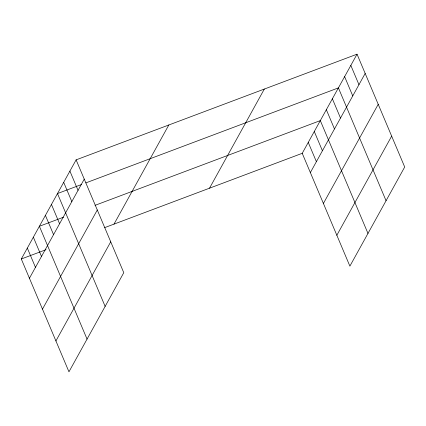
<?xml version="1.0" encoding="UTF-8"?>
<svg xmlns="http://www.w3.org/2000/svg" width="426" height="426" viewBox="0 0 426 426"><rect width="100%" height="100%" fill="white"/><g stroke="black" fill="none" stroke-linecap="round" stroke-linejoin="round"><path stroke-width="0.64" d="M76.116 159.862L123.774 272.688L68.959 371.818L21.3 258.992L76.116 159.862L357.041 54.182L404.7 167.008L349.884 266.138L302.226 153.312L357.041 54.182M29.437 278.247L84.247 179.117M42.478 309.127L97.293 209.997M114.008 224.119L168.818 124.988M55.918 340.938L110.728 241.808M209.523 188.185L264.333 89.055M310.362 172.573L365.173 73.442M323.403 203.447L378.219 104.317M336.844 235.264L391.659 136.134M81.579 184.495L57.478 193.564L105.137 306.39M85.908 182.871L338.404 87.889L386.062 200.715M63.49 217.212L39.389 226.275L87.048 339.101M95.014 205.353L320.315 120.601L367.973 233.427M21.3 258.992L46.024 249.689M104.737 227.606L302.226 153.312M350.827 65.418L358.964 84.678M344.618 76.653L352.749 95.909M332.376 98.795L340.507 118.05M326.343 109.695L334.479 128.956M314.287 131.506L322.418 150.761M308.254 142.412L316.39 161.667M69.901 171.092L78.038 190.353M63.687 182.328L71.824 201.583M51.45 204.469L59.581 223.725M45.417 215.37L53.554 234.63M33.361 237.181L41.492 256.436M27.328 248.086L35.464 267.342"/></g></svg>
